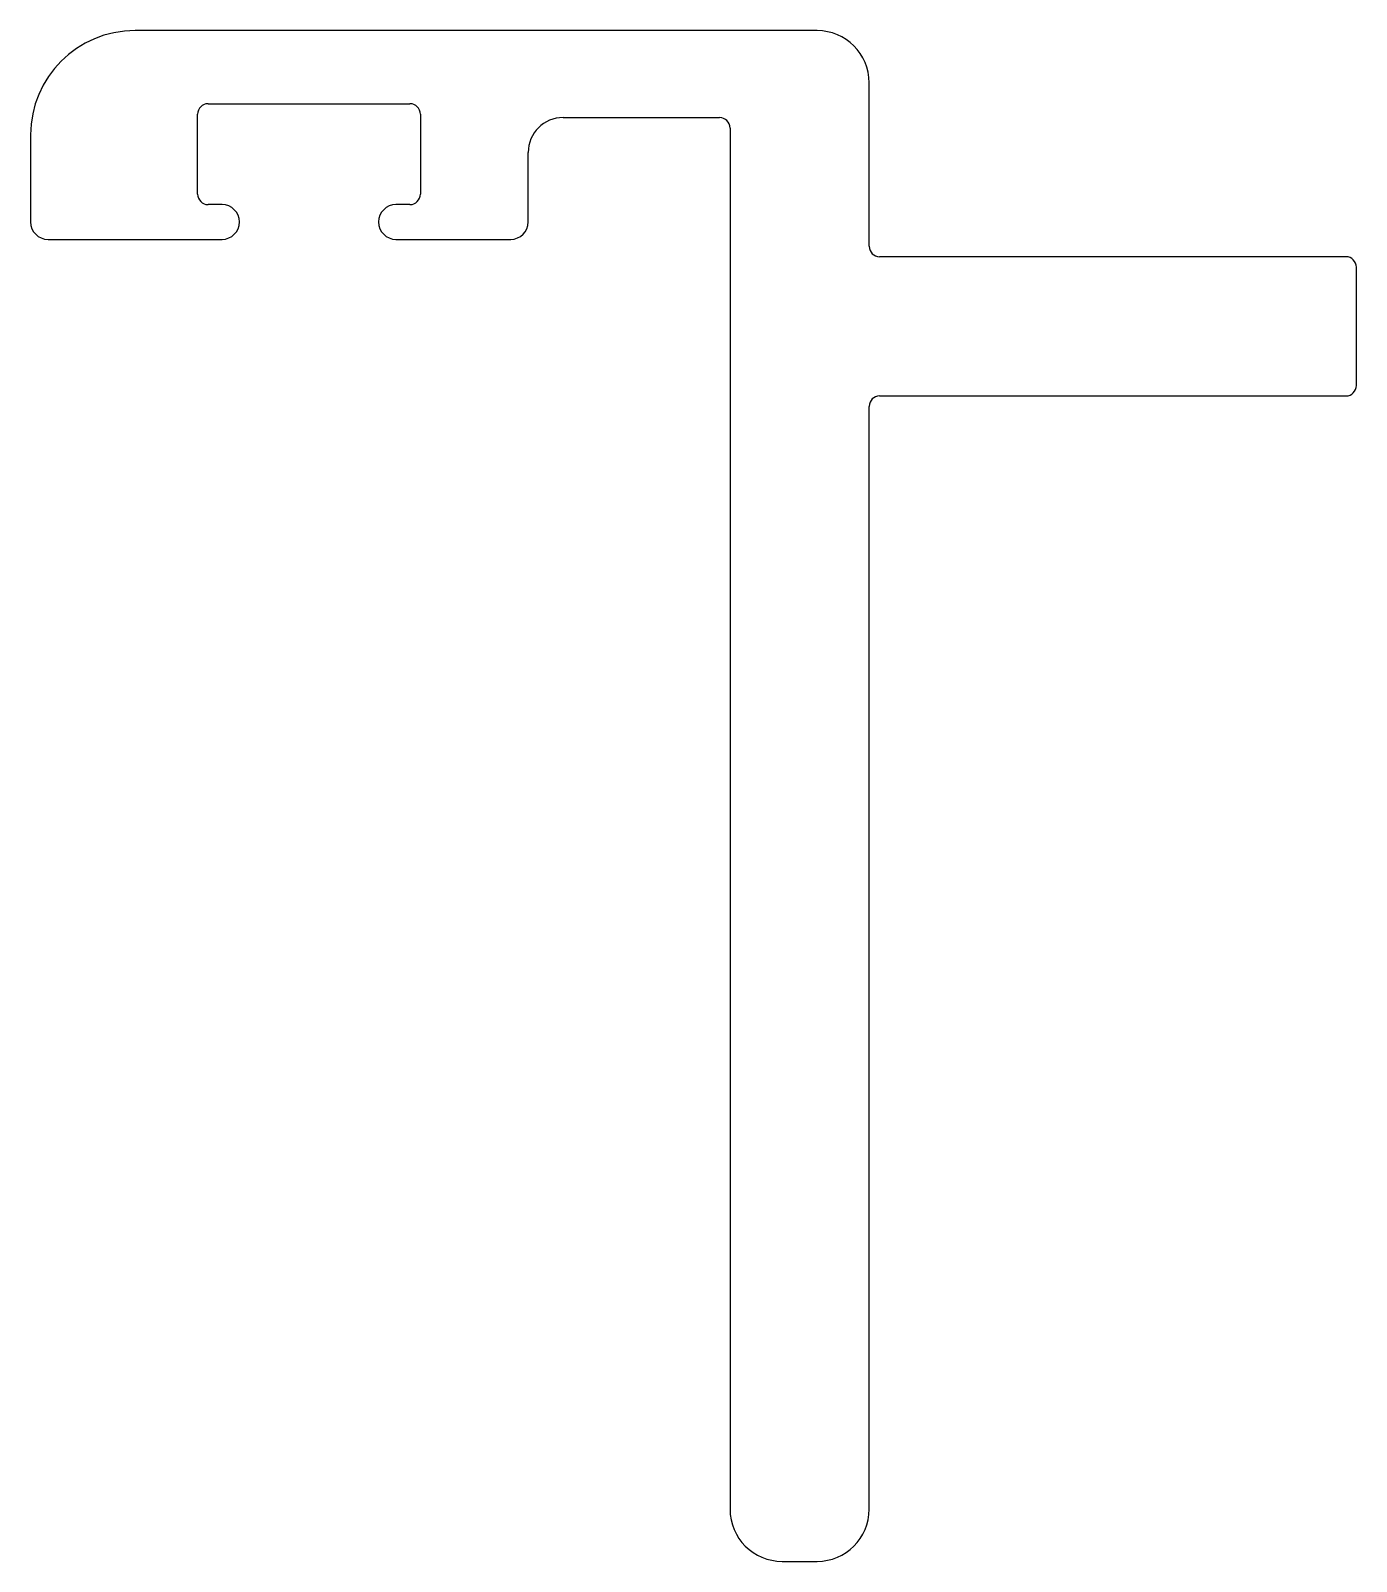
# Model space of a CAD drawing. Extents: x 950.5 to 988.6, y 583.2 to 627.2.
import ezdxf

# ---------------------------------------------------------------- set-up
doc = ezdxf.new("R2010")
doc.units = 0
doc.layers.get('0').update_dxf_attribs({"linetype": 'CONTINUOUS'})

msp = doc.modelspace()

# ---------------------------------------------------------------- linework, layer by layer
for p, q in [((973.118, 627.24), (953.518, 627.24)), ((974.618, 621.04), (974.618, 625.74)), ((955.318, 622.54), (955.318, 624.84)), ((955.618, 625.14), (961.418, 625.14)), ((961.718, 624.84), (961.718, 622.54)), ((965.818, 624.74), (970.318, 624.74)), ((970.618, 624.44), (970.618, 584.74)), ((950.518, 624.24), (950.518, 621.74)), ((964.818, 621.74), (964.818, 623.74)), ((956.018, 622.24), (955.618, 622.24)), ((961.418, 622.24), (961.018, 622.24)), ((951.018, 621.24), (956.018, 621.24)), ((961.018, 621.24), (964.318, 621.24)), ((988.318, 620.74), (974.918, 620.74)), ((988.618, 617.04), (988.618, 620.44)), ((974.618, 584.74), (974.618, 616.44)), ((974.918, 616.74), (988.318, 616.74)), ((972.118, 583.24), (973.118, 583.24))]:
    msp.add_line(p, q)
for centre, radius, start, end in [((953.518, 624.24), 3, 90, 180), ((973.118, 625.74), 1.5, 0, 90), ((955.618, 624.84), 0.3, 90, 179.9977), ((961.418, 624.84), 0.3, 0.0023, 90), ((965.818, 623.74), 1, 90, 180), ((970.318, 624.44), 0.3, 0, 90), ((955.618, 622.54), 0.3, 180, 270), ((956.018, 621.74), 0.5, 270, 90), ((961.018, 621.74), 0.5, 90, 270), ((961.418, 622.54), 0.3, 270, 0), ((951.018, 621.74), 0.5, 180, 270), ((964.318, 621.74), 0.5, 270, 0), ((974.918, 621.04), 0.3, 180, 270), ((988.318, 620.44), 0.3, 0, 90), ((988.318, 617.04), 0.3, 270, 0), ((974.918, 616.44), 0.3, 90, 180), ((972.118, 584.74), 1.5, 180, 270), ((973.118, 584.74), 1.5, 270, 0)]:
    msp.add_arc(centre, radius, start, end)

doc.saveas('drawing.dxf')
